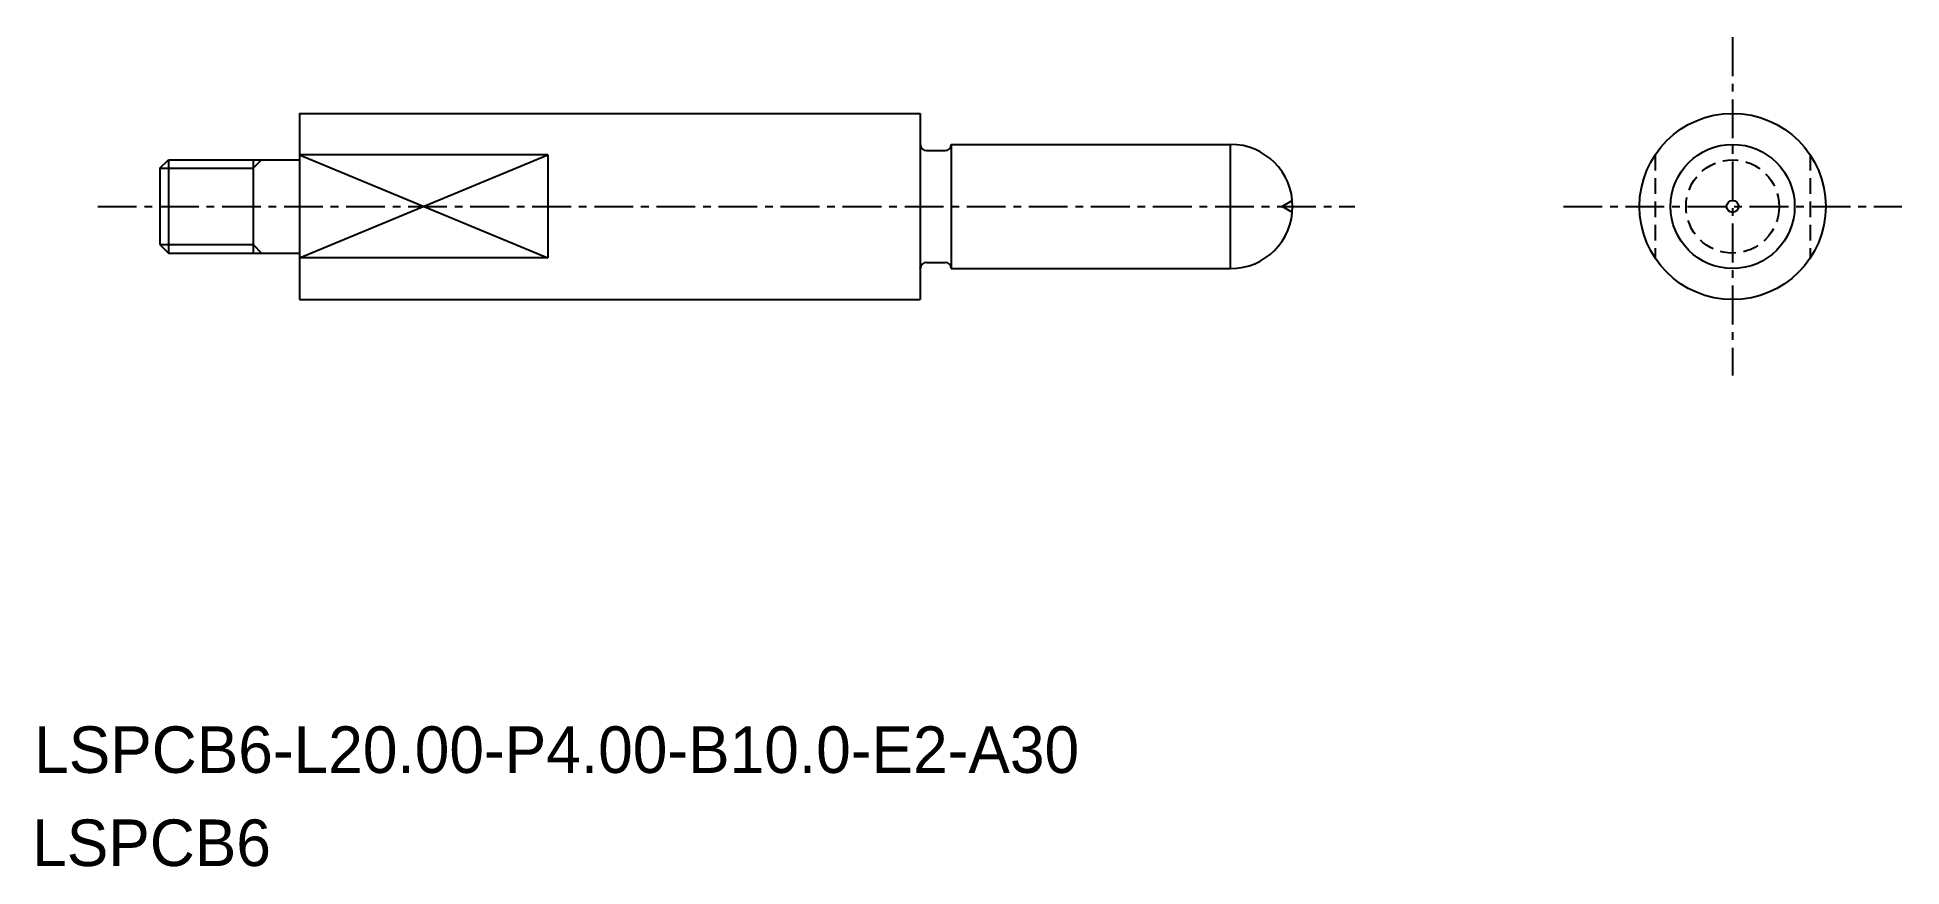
# Model space of a CAD drawing. Extents: x -1019.9 to -959.8, y -450 to -423.2.
import ezdxf

# ---------------------------------------------------------------- set-up
doc = ezdxf.new("R2010")
doc.units = 0
doc.linetypes.add('CENTER', pattern=[2, 1.25, -0.25, 0.25, -0.25])
doc.linetypes.add('DASHED', pattern=[0.75, 0.5, -0.25])
doc.layers.get('0').update_dxf_attribs({"linetype": 'CONTINUOUS'})
doc.layers.add('CENTER', color=1, linetype='CENTER')

msp = doc.modelspace()

# ---------------------------------------------------------------- linework, layer by layer
for p, q in [((-1011.42, -425.698), (-1011.42, -431.698)), ((-991.42, -425.698), (-991.42, -431.698)), ((-1003.42, -427.039), (-1011.42, -427.039)), ((-1003.42, -427.039), (-1003.42, -430.356)), ((-990.42, -426.698), (-990.42, -430.698)), ((-1015.92, -427.468), (-1015.649, -427.198)), ((-1015.92, -427.468), (-1015.92, -429.927)), ((-1015.649, -427.198), (-1015.649, -430.198)), ((-1012.92, -427.198), (-1012.92, -430.198)), ((-1015.92, -429.927), (-1015.649, -430.198)), ((-1003.42, -430.356), (-1011.42, -430.356))]:
    msp.add_line(p, q)
at = {"color": 7, "linetype": 'CONTINUOUS'}
for p, q in [((-1011.42, -425.698), (-991.42, -425.698)), ((-991.42, -426.688), (-991.42, -426.698)), ((-991.22, -426.898), (-990.62, -426.898)), ((-990.42, -426.698), (-990.42, -426.698)), ((-990.42, -426.698), (-981.42, -426.698)), ((-1015.649, -427.198), (-1011.42, -427.198)), ((-1015.649, -430.198), (-1011.42, -430.198)), ((-991.42, -430.708), (-991.42, -430.698)), ((-991.22, -430.498), (-990.62, -430.498)), ((-990.42, -430.698), (-981.42, -430.698)), ((-990.42, -430.698), (-990.42, -430.698)), ((-1011.42, -431.698), (-991.42, -431.698))]:
    msp.add_line(p, q, dxfattribs=at)
at = {"color": 3}
for p, q in [((-1011.42, -427.039), (-1003.42, -430.356)), ((-1011.42, -430.356), (-1003.42, -427.039)), ((-979.42, -428.506), (-979.759, -428.698)), ((-979.42, -428.89), (-979.759, -428.698))]:
    msp.add_line(p, q, dxfattribs=at)
at = {"linetype": 'CONTINUOUS'}
msp.add_line((-981.42, -430.698), (-981.42, -426.698), dxfattribs=at)
at = {"color": 3, "linetype": 'DASHED'}
for p, q in [((-967.743, -427.039), (-967.743, -430.356)), ((-962.743, -427.039), (-962.743, -430.356))]:
    msp.add_line(p, q, dxfattribs=at)
at = {"color": 3, "linetype": 'CONTINUOUS'}
for p, q in [((-1015.92, -427.468), (-1012.92, -427.468)), ((-1012.92, -427.468), (-1012.649, -427.198)), ((-1015.92, -429.927), (-1012.92, -429.927)), ((-1012.92, -429.927), (-1012.649, -430.198))]:
    msp.add_line(p, q, dxfattribs=at)
at = {"linetype": 'CONTINUOUS'}
msp.add_circle((-965.243, -428.698), 3, dxfattribs=at)
for radius in [2, 0.192]:
    msp.add_circle((-965.243, -428.698), radius)
at = {"color": 3, "linetype": 'DASHED'}
msp.add_circle((-965.243, -428.698), 1.5, dxfattribs=at)
at = {"color": 7, "linetype": 'CONTINUOUS'}
for centre, start, end in [((-991.22, -426.698), 180, 270), ((-990.62, -426.698), 270, 0), ((-991.22, -430.698), 90, 180), ((-990.62, -430.698), 0, 90)]:
    msp.add_arc(centre, 0.2, start, end, dxfattribs=at)
msp.add_arc((-981.42, -428.698), 2, 270, 90)
at = {"layer": 'CENTER', "color": 1, "linetype": 'CENTER'}
for p, q in [((-965.243, -423.248), (-965.243, -434.148)), ((-1017.92, -428.698), (-977.42, -428.698)), ((-970.693, -428.698), (-959.793, -428.698))]:
    msp.add_line(p, q, dxfattribs=at)

# ---------------------------------------------------------------- texts
for s, p in [('LSPCB6-L20.00-P4.00-B10.0-E2-A30', (-1019.974, -446.947)), ('LSPCB6', (-1020.037, -449.947))]:
    msp.add_text(s, height=1.5).set_placement(p)

doc.saveas('drawing.dxf')
